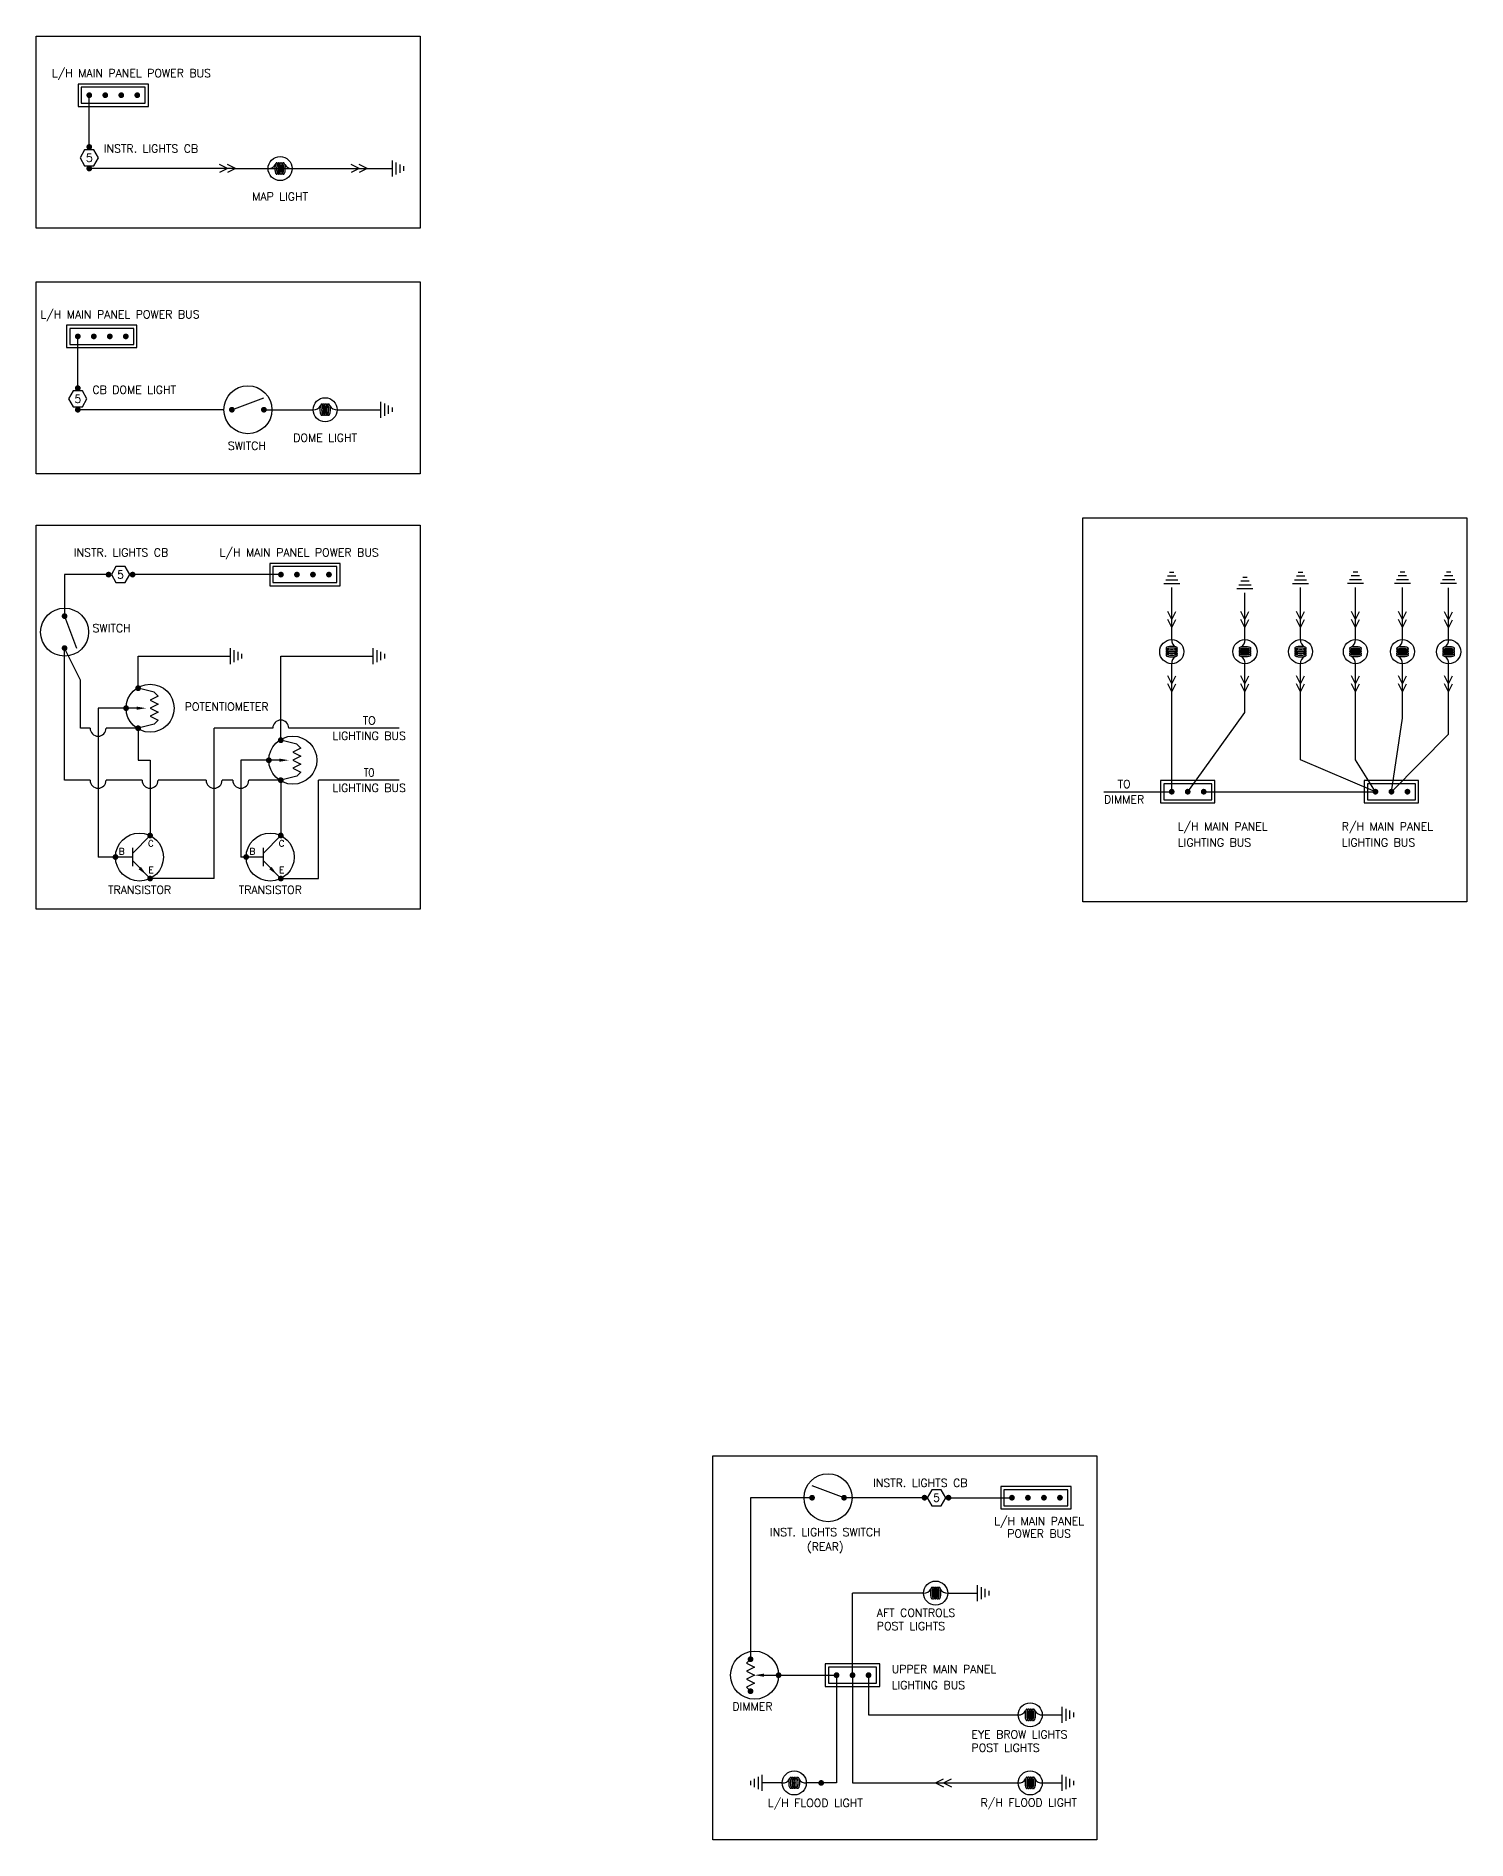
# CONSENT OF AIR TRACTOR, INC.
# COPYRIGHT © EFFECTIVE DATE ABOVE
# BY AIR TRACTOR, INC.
# Model space of a CAD drawing. Extents: x 0 to 68.8, y 0 to 33.1.
# Drawn here: x 46.41 to 68.77, y 4.95 to 33.13 of the extents above; entities that cross this region are included whole.
import ezdxf
from ezdxf.enums import TextEntityAlignment as Align

# ---------------------------------------------------------------- set-up
doc = ezdxf.new("R2010")
doc.units = 0
doc.header["$LTSCALE"] = 0.3
doc.header["$MEASUREMENT"] = 0
for name, color, linetype in [('1', 1, 'CONTINUOUS'), ('N', 2, 'CONTINUOUS'), ('NOTES', 2, 'CONTINUOUS'), ('W', 11, 'CONTINUOUS')]:
    doc.layers.add(name, color=color, linetype=linetype)
doc.styles.add('100', font='ROMANS', dxfattribs={"height": 0.1})
doc.styles.add('130', font='ROMANS', dxfattribs={"height": 0.125})

# ---------------------------------------------------------------- blocks, each defined once
blk = doc.blocks.new('GR')
at = {"layer": '1'}
for p, q in [((-0.125, 0), (0.125, 0)), ((-0.095, 0.06), (0.095, 0.06)), ((-0.065, 0.12), (0.065, 0.12)), ((-0.035, 0.18), (0.035, 0.18))]:
    blk.add_line(p, q, dxfattribs=at)
blk = doc.blocks.new('WL')
at = {"layer": '1'}
for p, q in [((0, 0), (-0.0625, -0.125)), ((0, 0), (0.0625, -0.125)), ((0, -0.125), (-0.0625, -0.25)), ((0, -0.125), (0.0625, -0.25))]:
    blk.add_line(p, q, dxfattribs=at)

msp = doc.modelspace()

# ---------------------------------------------------------------- linework, layer by layer
at = {"layer": '1'}
for p, q in [((49.471, 27.29), (49.971, 27.478)), ((46.857, 24.067), (47.044, 23.567)), ((59.035, 10.299), (58.535, 10.486)), ((57.787, 7.527), (58.012, 7.527))]:
    msp.add_line(p, q, dxfattribs=at)
at = {"layer": '1', "color": 6}
for p, q in [((48.256, 22.879), (48.006, 22.942)), ((47.981, 22.629), (47.818, 22.629)), ((48.256, 22.379), (48.006, 22.317)), ((50.485, 22.067), (50.235, 22.129)), ((50.21, 21.817), (50.048, 21.817)), ((50.485, 21.567), (50.235, 21.504)), ((47.922, 20.365), (48.193, 20.64)), ((49.964, 20.365), (50.235, 20.64)), ((47.922, 20.304), (47.652, 20.304)), ((47.922, 20.163), (47.922, 20.446)), ((49.964, 20.304), (49.694, 20.304)), ((49.964, 20.163), (49.964, 20.446)), ((47.922, 20.243), (48.193, 19.968)), ((49.964, 20.243), (50.235, 19.968))]:
    msp.add_line(p, q, dxfattribs=at)
at = {"layer": '1'}
for points in [[(47.068, 32.377), (47.068, 32.027), (48.168, 32.027), (48.168, 32.377)], [(47.17, 31.351), (47.098, 31.226), (47.17, 31.101), (47.315, 31.101), (47.387, 31.226), (47.315, 31.351)], [(46.888, 28.61), (46.888, 28.26), (47.988, 28.26), (47.988, 28.61)], [(46.991, 27.584), (46.919, 27.459), (46.991, 27.334), (47.135, 27.334), (47.207, 27.459), (47.135, 27.584)], [(47.66, 24.84), (47.588, 24.715), (47.66, 24.59), (47.804, 24.59), (47.876, 24.715), (47.804, 24.84)], [(50.062, 24.89), (50.062, 24.54), (51.162, 24.54), (51.162, 24.89)], [(63.98, 21.5), (63.98, 21.15), (64.83, 21.15), (64.83, 21.5)], [(67.162, 21.5), (67.162, 21.15), (68.012, 21.15), (68.012, 21.5)], [(60.408, 10.424), (60.335, 10.299), (60.408, 10.174), (60.552, 10.174), (60.624, 10.299), (60.552, 10.424)], [(61.484, 10.474), (61.484, 10.124), (62.584, 10.124), (62.584, 10.474)], [(58.742, 7.702), (58.742, 7.352), (59.592, 7.352), (59.592, 7.702)]]:
    msp.add_lwpolyline(points, close=True, dxfattribs=at)
for points in [[(47.118, 32.327), (47.118, 32.077), (48.118, 32.077), (48.118, 32.327), (47.118, 32.327)], [(46.938, 28.56), (46.938, 28.31), (47.938, 28.31), (47.938, 28.56), (46.938, 28.56)], [(50.112, 24.84), (50.112, 24.59), (51.112, 24.59), (51.112, 24.84), (50.112, 24.84)], [(64.03, 21.45), (64.03, 21.2), (64.78, 21.2), (64.78, 21.45), (64.03, 21.45)], [(67.212, 21.45), (67.212, 21.2), (67.962, 21.2), (67.962, 21.45), (67.212, 21.45)], [(61.534, 10.424), (61.534, 10.174), (62.534, 10.174), (62.534, 10.424), (61.534, 10.424)], [(57.574, 7.777), (57.512, 7.714), (57.637, 7.652), (57.512, 7.589), (57.637, 7.527), (57.512, 7.464), (57.637, 7.402), (57.512, 7.339), (57.574, 7.277)], [(58.792, 7.652), (58.792, 7.402), (59.542, 7.402), (59.542, 7.652), (58.792, 7.652)]]:
    msp.add_lwpolyline(points, dxfattribs=at)
at = {"layer": '1', "const_width": 0.045}
for points in [[(47.22, 32.202, 1), (47.265, 32.202, 1)], [(47.47, 32.202, 1), (47.515, 32.202, 1)], [(47.72, 32.202, 1), (47.765, 32.202, 1)], [(47.97, 32.202, 1), (48.015, 32.202, 1)], [(47.22, 31.394, -1), (47.265, 31.394, -1)], [(47.22, 31.057, 1), (47.265, 31.057, 1)], [(47.041, 28.435, 1), (47.086, 28.435, 1)], [(47.291, 28.435, 1), (47.336, 28.435, 1)], [(47.541, 28.435, 1), (47.586, 28.435, 1)], [(47.791, 28.435, 1), (47.836, 28.435, 1)], [(47.041, 27.627, -1), (47.086, 27.627, -1)], [(47.041, 27.29, 1), (47.086, 27.29, 1)], [(49.471, 27.268, 1), (49.471, 27.313, 1)], [(49.971, 27.268, 1), (49.971, 27.313, 1)], [(47.567, 24.715, -1), (47.522, 24.715, -1)], [(47.897, 24.715, 1), (47.942, 24.715, 1)], [(50.215, 24.715, 1), (50.26, 24.715, 1)], [(50.465, 24.715, 1), (50.51, 24.715, 1)], [(50.715, 24.715, 1), (50.76, 24.715, 1)], [(50.965, 24.715, 1), (51.01, 24.715, 1)], [(46.834, 24.067, 1), (46.879, 24.067, 1)], [(46.834, 23.567, 1), (46.879, 23.567, 1)], [(48.006, 22.919, 1), (48.006, 22.964, 1)], [(47.818, 22.607, 1), (47.818, 22.652, 1)], [(48.006, 22.294, 1), (48.006, 22.339, 1)], [(50.235, 22.107, 1), (50.235, 22.152, 1)], [(50.048, 21.794, 1), (50.048, 21.839, 1)], [(50.235, 21.482, 1), (50.235, 21.527, 1)], [(64.132, 21.325, 1), (64.177, 21.325, 1)], [(64.382, 21.325, 1), (64.427, 21.325, 1)], [(64.632, 21.325, 1), (64.677, 21.325, 1)], [(67.315, 21.325, 1), (67.36, 21.325, 1)], [(67.565, 21.325, 1), (67.61, 21.325, 1)], [(67.815, 21.325, 1), (67.86, 21.325, 1)], [(48.193, 20.618, 1), (48.193, 20.663, 1)], [(50.235, 20.618, 1), (50.235, 20.663, 1)], [(47.652, 20.282, 1), (47.652, 20.327, 1)], [(49.694, 20.282, 1), (49.694, 20.327, 1)], [(48.193, 19.946, 1), (48.193, 19.991, 1)], [(50.235, 19.946, 1), (50.235, 19.991, 1)], [(58.535, 10.276, -1), (58.535, 10.321, -1)], [(59.035, 10.276, -1), (59.035, 10.321, -1)], [(60.315, 10.299, -1), (60.27, 10.299, -1)], [(60.645, 10.299, 1), (60.69, 10.299, 1)], [(61.636, 10.299, 1), (61.681, 10.299, 1)], [(61.886, 10.299, 1), (61.931, 10.299, 1)], [(62.136, 10.299, 1), (62.181, 10.299, 1)], [(62.386, 10.299, 1), (62.431, 10.299, 1)], [(57.574, 7.754, -1), (57.574, 7.799, -1)], [(58.012, 7.504, -1), (58.012, 7.549, -1)], [(58.895, 7.527, 1), (58.94, 7.527, 1)], [(59.145, 7.527, 1), (59.19, 7.527, 1)], [(59.395, 7.527, 1), (59.44, 7.527, 1)], [(57.574, 7.254, -1), (57.574, 7.299, -1)], [(58.678, 5.822, -1), (58.678, 5.867, -1)]]:
    msp.add_lwpolyline(points, format="xyb", close=True, dxfattribs=at)
at = {"layer": '1', "color": 4}
for points in [[(50.17, 30.969, 0.236857), (50.178, 30.973, 0.085474), (50.189, 30.995, 0.043091), (50.195, 31.021, 0.031808), (50.197, 31.057, 0.031808), (50.195, 31.094, 0.043091), (50.189, 31.12, 0.085474), (50.178, 31.142, 0.236857), (50.17, 31.146, 0.236857), (50.161, 31.142, 0.085474), (50.15, 31.12, 0.043091), (50.145, 31.094, 0.031808), (50.142, 31.057, 0.031808), (50.145, 31.021, 0.043091), (50.15, 30.995, 0.085474), (50.161, 30.973, 0.236857)], [(50.197, 30.969, 0.236857), (50.205, 30.973, 0.085474), (50.216, 30.995, 0.043091), (50.222, 31.021, 0.031808), (50.224, 31.057, 0.031808), (50.222, 31.094, 0.043091), (50.216, 31.12, 0.085474), (50.205, 31.142, 0.236857), (50.197, 31.146, 0.236857), (50.188, 31.142, 0.085474), (50.177, 31.12, 0.043091), (50.172, 31.094, 0.031808), (50.169, 31.057, 0.031808), (50.172, 31.021, 0.043091), (50.177, 30.995, 0.085474), (50.188, 30.973, 0.236857)], [(50.224, 30.969, 0.236857), (50.232, 30.973, 0.085474), (50.243, 30.995, 0.043091), (50.249, 31.021, 0.031808), (50.251, 31.057, 0.031808), (50.249, 31.094, 0.043091), (50.243, 31.12, 0.085474), (50.232, 31.142, 0.236857), (50.224, 31.146, 0.236857), (50.216, 31.142, 0.085474), (50.205, 31.12, 0.043091), (50.199, 31.094, 0.031808), (50.197, 31.057, 0.031808), (50.199, 31.021, 0.043091), (50.205, 30.995, 0.085474), (50.216, 30.973, 0.236857)], [(50.253, 30.969, 0.236857), (50.261, 30.973, 0.085474), (50.272, 30.995, 0.043091), (50.278, 31.021, 0.031808), (50.28, 31.057, 0.031808), (50.278, 31.094, 0.043091), (50.272, 31.12, 0.085474), (50.261, 31.142, 0.236857), (50.253, 31.146, 0.236857), (50.244, 31.142, 0.085474), (50.233, 31.12, 0.043091), (50.228, 31.094, 0.031808), (50.225, 31.057, 0.031808), (50.228, 31.021, 0.043091), (50.233, 30.995, 0.085474), (50.244, 30.973, 0.236857)], [(50.279, 30.969, 0.236857), (50.287, 30.973, 0.085474), (50.298, 30.995, 0.043091), (50.304, 31.021, 0.031808), (50.306, 31.057, 0.031808), (50.304, 31.094, 0.043091), (50.298, 31.12, 0.085474), (50.287, 31.142, 0.236857), (50.279, 31.146, 0.236857), (50.27, 31.142, 0.085474), (50.259, 31.12, 0.043091), (50.254, 31.094, 0.031808), (50.251, 31.057, 0.031808), (50.254, 31.021, 0.043091), (50.259, 30.995, 0.085474), (50.27, 30.973, 0.236857)], [(50.874, 27.202, 0.236857), (50.882, 27.206, 0.085474), (50.893, 27.228, 0.043091), (50.899, 27.254, 0.031808), (50.901, 27.29, 0.031808), (50.899, 27.327, 0.043091), (50.893, 27.353, 0.085474), (50.882, 27.375, 0.236857), (50.874, 27.379, 0.236857), (50.865, 27.375, 0.085474), (50.854, 27.353, 0.043091), (50.849, 27.327, 0.031808), (50.846, 27.29, 0.031808), (50.849, 27.254, 0.043091), (50.854, 27.228, 0.085474), (50.865, 27.206, 0.236857)], [(50.901, 27.202, 0.236857), (50.909, 27.206, 0.085474), (50.92, 27.228, 0.043091), (50.926, 27.254, 0.031808), (50.928, 27.29, 0.031808), (50.926, 27.327, 0.043091), (50.92, 27.353, 0.085474), (50.909, 27.375, 0.236857), (50.901, 27.379, 0.236857), (50.892, 27.375, 0.085474), (50.881, 27.353, 0.043091), (50.876, 27.327, 0.031808), (50.873, 27.29, 0.031808), (50.876, 27.254, 0.043091), (50.881, 27.228, 0.085474), (50.892, 27.206, 0.236857)], [(50.928, 27.202, 0.236857), (50.936, 27.206, 0.085474), (50.948, 27.228, 0.043091), (50.953, 27.254, 0.031808), (50.955, 27.29, 0.031808), (50.953, 27.327, 0.043091), (50.948, 27.353, 0.085474), (50.936, 27.375, 0.236857), (50.928, 27.379, 0.236857), (50.92, 27.375, 0.085474), (50.909, 27.353, 0.043091), (50.903, 27.327, 0.031808), (50.901, 27.29, 0.031808), (50.903, 27.254, 0.043091), (50.909, 27.228, 0.085474), (50.92, 27.206, 0.236857)], [(50.957, 27.202, 0.236857), (50.965, 27.206, 0.085474), (50.976, 27.228, 0.043091), (50.982, 27.254, 0.031808), (50.984, 27.29, 0.031808), (50.982, 27.327, 0.043091), (50.976, 27.353, 0.085474), (50.965, 27.375, 0.236857), (50.957, 27.379, 0.236857), (50.948, 27.375, 0.085474), (50.937, 27.353, 0.043091), (50.932, 27.327, 0.031808), (50.929, 27.29, 0.031808), (50.932, 27.254, 0.043091), (50.937, 27.228, 0.085474), (50.948, 27.206, 0.236857)], [(50.983, 27.202, 0.236857), (50.991, 27.206, 0.085474), (51.002, 27.228, 0.043091), (51.008, 27.254, 0.031808), (51.01, 27.29, 0.031808), (51.008, 27.327, 0.043091), (51.002, 27.353, 0.085474), (50.991, 27.375, 0.236857), (50.983, 27.379, 0.236857), (50.975, 27.375, 0.085474), (50.963, 27.353, 0.043091), (50.958, 27.327, 0.031808), (50.955, 27.29, 0.031808), (50.958, 27.254, 0.043091), (50.963, 27.228, 0.085474), (50.975, 27.206, 0.236857)], [(64.066, 23.567, 0.236857), (64.07, 23.558, 0.085474), (64.092, 23.547, 0.043091), (64.118, 23.542, 0.031808), (64.155, 23.539, 0.031808), (64.191, 23.542, 0.043091), (64.217, 23.547, 0.085474), (64.239, 23.558, 0.236857), (64.243, 23.567, 0.236857), (64.239, 23.575, 0.085474), (64.217, 23.586, 0.043091), (64.191, 23.592, 0.031808), (64.155, 23.594, 0.031808), (64.118, 23.592, 0.043091), (64.092, 23.586, 0.085474), (64.07, 23.575, 0.236857)], [(64.066, 23.54, 0.236857), (64.07, 23.532, 0.085474), (64.092, 23.52, 0.043091), (64.118, 23.515, 0.031808), (64.155, 23.512, 0.031808), (64.191, 23.515, 0.043091), (64.217, 23.52, 0.085474), (64.239, 23.532, 0.236857), (64.243, 23.54, 0.236857), (64.239, 23.548, 0.085474), (64.217, 23.559, 0.043091), (64.191, 23.565, 0.031808), (64.155, 23.567, 0.031808), (64.118, 23.565, 0.043091), (64.092, 23.559, 0.085474), (64.07, 23.548, 0.236857)], [(64.066, 23.512, 0.236857), (64.07, 23.504, 0.085474), (64.092, 23.493, 0.043091), (64.118, 23.487, 0.031808), (64.155, 23.485, 0.031808), (64.191, 23.487, 0.043091), (64.217, 23.493, 0.085474), (64.239, 23.504, 0.236857), (64.243, 23.512, 0.236857), (64.239, 23.52, 0.085474), (64.217, 23.531, 0.043091), (64.191, 23.537, 0.031808), (64.155, 23.539, 0.031808), (64.118, 23.537, 0.043091), (64.092, 23.531, 0.085474), (64.07, 23.52, 0.236857)], [(64.066, 23.484, 0.236857), (64.07, 23.476, 0.085474), (64.092, 23.464, 0.043091), (64.118, 23.459, 0.031808), (64.155, 23.456, 0.031808), (64.191, 23.459, 0.043091), (64.217, 23.464, 0.085474), (64.239, 23.476, 0.236857), (64.243, 23.484, 0.236857), (64.239, 23.492, 0.085474), (64.217, 23.503, 0.043091), (64.191, 23.509, 0.031808), (64.155, 23.511, 0.031808), (64.118, 23.509, 0.043091), (64.092, 23.503, 0.085474), (64.07, 23.492, 0.236857)], [(64.066, 23.458, 0.236857), (64.07, 23.449, 0.085474), (64.092, 23.438, 0.043091), (64.118, 23.433, 0.031808), (64.155, 23.43, 0.031808), (64.191, 23.433, 0.043091), (64.217, 23.438, 0.085474), (64.239, 23.449, 0.236857), (64.243, 23.458, 0.236857), (64.239, 23.466, 0.085474), (64.217, 23.477, 0.043091), (64.191, 23.483, 0.031808), (64.155, 23.485, 0.031808), (64.118, 23.483, 0.043091), (64.092, 23.477, 0.085474), (64.07, 23.466, 0.236857)], [(65.387, 23.567, -0.236857), (65.383, 23.558, -0.085474), (65.361, 23.547, -0.043091), (65.335, 23.542, -0.031808), (65.299, 23.539, -0.031808), (65.263, 23.542, -0.043091), (65.236, 23.547, -0.085474), (65.215, 23.558, -0.236857), (65.21, 23.567, -0.236857), (65.215, 23.575, -0.085474), (65.236, 23.586, -0.043091), (65.263, 23.592, -0.031808), (65.299, 23.594, -0.031808), (65.335, 23.592, -0.043091), (65.361, 23.586, -0.085474), (65.383, 23.575, -0.236857)], [(65.387, 23.54, -0.236857), (65.383, 23.532, -0.085474), (65.361, 23.52, -0.043091), (65.335, 23.515, -0.031808), (65.299, 23.512, -0.031808), (65.263, 23.515, -0.043091), (65.236, 23.52, -0.085474), (65.215, 23.532, -0.236857), (65.21, 23.54, -0.236857), (65.215, 23.548, -0.085474), (65.236, 23.559, -0.043091), (65.263, 23.565, -0.031808), (65.299, 23.567, -0.031808), (65.335, 23.565, -0.043091), (65.361, 23.559, -0.085474), (65.383, 23.548, -0.236857)], [(65.387, 23.512, -0.236857), (65.383, 23.504, -0.085474), (65.361, 23.493, -0.043091), (65.335, 23.487, -0.031808), (65.299, 23.485, -0.031808), (65.263, 23.487, -0.043091), (65.236, 23.493, -0.085474), (65.215, 23.504, -0.236857), (65.21, 23.512, -0.236857), (65.215, 23.52, -0.085474), (65.236, 23.531, -0.043091), (65.263, 23.537, -0.031808), (65.299, 23.539, -0.031808), (65.335, 23.537, -0.043091), (65.361, 23.531, -0.085474), (65.383, 23.52, -0.236857)], [(65.387, 23.484, -0.236857), (65.383, 23.476, -0.085474), (65.361, 23.464, -0.043091), (65.335, 23.459, -0.031808), (65.299, 23.456, -0.031808), (65.263, 23.459, -0.043091), (65.236, 23.464, -0.085474), (65.215, 23.476, -0.236857), (65.21, 23.484, -0.236857), (65.215, 23.492, -0.085474), (65.236, 23.503, -0.043091), (65.263, 23.509, -0.031808), (65.299, 23.511, -0.031808), (65.335, 23.509, -0.043091), (65.361, 23.503, -0.085474), (65.383, 23.492, -0.236857)], [(65.387, 23.458, -0.236857), (65.383, 23.449, -0.085474), (65.361, 23.438, -0.043091), (65.335, 23.433, -0.031808), (65.299, 23.43, -0.031808), (65.263, 23.433, -0.043091), (65.236, 23.438, -0.085474), (65.215, 23.449, -0.236857), (65.21, 23.458, -0.236857), (65.215, 23.466, -0.085474), (65.236, 23.477, -0.043091), (65.263, 23.483, -0.031808), (65.299, 23.485, -0.031808), (65.335, 23.483, -0.043091), (65.361, 23.477, -0.085474), (65.383, 23.466, -0.236857)], [(66.079, 23.567, 0.236857), (66.083, 23.558, 0.085474), (66.105, 23.547, 0.043091), (66.131, 23.542, 0.031808), (66.167, 23.539, 0.031808), (66.203, 23.542, 0.043091), (66.229, 23.547, 0.085474), (66.251, 23.558, 0.236857), (66.255, 23.567, 0.236857), (66.251, 23.575, 0.085474), (66.229, 23.586, 0.043091), (66.203, 23.592, 0.031808), (66.167, 23.594, 0.031808), (66.131, 23.592, 0.043091), (66.105, 23.586, 0.085474), (66.083, 23.575, 0.236857)], [(66.079, 23.54, 0.236857), (66.083, 23.532, 0.085474), (66.105, 23.52, 0.043091), (66.131, 23.515, 0.031808), (66.167, 23.512, 0.031808), (66.203, 23.515, 0.043091), (66.229, 23.52, 0.085474), (66.251, 23.532, 0.236857), (66.255, 23.54, 0.236857), (66.251, 23.548, 0.085474), (66.229, 23.559, 0.043091), (66.203, 23.565, 0.031808), (66.167, 23.567, 0.031808), (66.131, 23.565, 0.043091), (66.105, 23.559, 0.085474), (66.083, 23.548, 0.236857)], [(66.079, 23.512, 0.236857), (66.083, 23.504, 0.085474), (66.105, 23.493, 0.043091), (66.131, 23.487, 0.031808), (66.167, 23.485, 0.031808), (66.203, 23.487, 0.043091), (66.229, 23.493, 0.085474), (66.251, 23.504, 0.236857), (66.255, 23.512, 0.236857), (66.251, 23.52, 0.085474), (66.229, 23.531, 0.043091), (66.203, 23.537, 0.031808), (66.167, 23.539, 0.031808), (66.131, 23.537, 0.043091), (66.105, 23.531, 0.085474), (66.083, 23.52, 0.236857)], [(66.079, 23.484, 0.236857), (66.083, 23.476, 0.085474), (66.105, 23.464, 0.043091), (66.131, 23.459, 0.031808), (66.167, 23.456, 0.031808), (66.203, 23.459, 0.043091), (66.229, 23.464, 0.085474), (66.251, 23.476, 0.236857), (66.255, 23.484, 0.236857), (66.251, 23.492, 0.085474), (66.229, 23.503, 0.043091), (66.203, 23.509, 0.031808), (66.167, 23.511, 0.031808), (66.131, 23.509, 0.043091), (66.105, 23.503, 0.085474), (66.083, 23.492, 0.236857)], [(66.079, 23.458, 0.236857), (66.083, 23.449, 0.085474), (66.105, 23.438, 0.043091), (66.131, 23.433, 0.031808), (66.167, 23.43, 0.031808), (66.203, 23.433, 0.043091), (66.229, 23.438, 0.085474), (66.251, 23.449, 0.236857), (66.255, 23.458, 0.236857), (66.251, 23.466, 0.085474), (66.229, 23.477, 0.043091), (66.203, 23.483, 0.031808), (66.167, 23.485, 0.031808), (66.131, 23.483, 0.043091), (66.105, 23.477, 0.085474), (66.083, 23.466, 0.236857)], [(67.113, 23.566, -0.236857), (67.109, 23.558, -0.085474), (67.087, 23.547, -0.043091), (67.061, 23.541, -0.031808), (67.025, 23.539, -0.031808), (66.989, 23.541, -0.043091), (66.962, 23.547, -0.085474), (66.941, 23.558, -0.236857), (66.937, 23.566, -0.236857), (66.941, 23.575, -0.085474), (66.962, 23.586, -0.043091), (66.989, 23.591, -0.031808), (67.025, 23.594, -0.031808), (67.061, 23.591, -0.043091), (67.087, 23.586, -0.085474), (67.109, 23.575, -0.236857)], [(67.113, 23.539, -0.236857), (67.109, 23.531, -0.085474), (67.087, 23.52, -0.043091), (67.061, 23.514, -0.031808), (67.025, 23.512, -0.031808), (66.989, 23.514, -0.043091), (66.962, 23.52, -0.085474), (66.941, 23.531, -0.236857), (66.937, 23.539, -0.236857), (66.941, 23.548, -0.085474), (66.962, 23.559, -0.043091), (66.989, 23.564, -0.031808), (67.025, 23.567, -0.031808), (67.061, 23.564, -0.043091), (67.087, 23.559, -0.085474), (67.109, 23.548, -0.236857)], [(67.113, 23.512, -0.236857), (67.109, 23.504, -0.085474), (67.087, 23.493, -0.043091), (67.061, 23.487, -0.031808), (67.025, 23.485, -0.031808), (66.989, 23.487, -0.043091), (66.962, 23.493, -0.085474), (66.941, 23.504, -0.236857), (66.937, 23.512, -0.236857), (66.941, 23.52, -0.085474), (66.962, 23.531, -0.043091), (66.989, 23.537, -0.031808), (67.025, 23.539, -0.031808), (67.061, 23.537, -0.043091), (67.087, 23.531, -0.085474), (67.109, 23.52, -0.236857)], [(67.113, 23.483, -0.236857), (67.109, 23.475, -0.085474), (67.087, 23.464, -0.043091), (67.061, 23.458, -0.031808), (67.025, 23.456, -0.031808), (66.989, 23.458, -0.043091), (66.962, 23.464, -0.085474), (66.941, 23.475, -0.236857), (66.937, 23.483, -0.236857), (66.941, 23.492, -0.085474), (66.962, 23.503, -0.043091), (66.989, 23.508, -0.031808), (67.025, 23.511, -0.031808), (67.061, 23.508, -0.043091), (67.087, 23.503, -0.085474), (67.109, 23.492, -0.236857)], [(67.113, 23.457, -0.236857), (67.109, 23.449, -0.085474), (67.087, 23.438, -0.043091), (67.061, 23.432, -0.031808), (67.025, 23.43, -0.031808), (66.989, 23.432, -0.043091), (66.962, 23.438, -0.085474), (66.941, 23.449, -0.236857), (66.937, 23.457, -0.236857), (66.941, 23.466, -0.085474), (66.962, 23.477, -0.043091), (66.989, 23.482, -0.031808), (67.025, 23.485, -0.031808), (67.061, 23.482, -0.043091), (67.087, 23.477, -0.085474), (67.109, 23.466, -0.236857)], [(67.848, 23.566, -0.236857), (67.844, 23.558, -0.085474), (67.822, 23.547, -0.043091), (67.796, 23.541, -0.031808), (67.76, 23.539, -0.031808), (67.723, 23.541, -0.043091), (67.697, 23.547, -0.085474), (67.675, 23.558, -0.236857), (67.671, 23.566, -0.236857), (67.675, 23.574, -0.085474), (67.697, 23.585, -0.043091), (67.723, 23.591, -0.031808), (67.76, 23.593, -0.031808), (67.796, 23.591, -0.043091), (67.822, 23.585, -0.085474), (67.844, 23.574, -0.236857)], [(67.848, 23.539, -0.236857), (67.844, 23.531, -0.085474), (67.822, 23.52, -0.043091), (67.796, 23.514, -0.031808), (67.76, 23.512, -0.031808), (67.723, 23.514, -0.043091), (67.697, 23.52, -0.085474), (67.675, 23.531, -0.236857), (67.671, 23.539, -0.236857), (67.675, 23.547, -0.085474), (67.697, 23.558, -0.043091), (67.723, 23.564, -0.031808), (67.76, 23.566, -0.031808), (67.796, 23.564, -0.043091), (67.822, 23.558, -0.085474), (67.844, 23.547, -0.236857)], [(67.848, 23.512, -0.236857), (67.844, 23.503, -0.085474), (67.822, 23.492, -0.043091), (67.796, 23.487, -0.031808), (67.76, 23.484, -0.031808), (67.723, 23.487, -0.043091), (67.697, 23.492, -0.085474), (67.675, 23.503, -0.236857), (67.671, 23.512, -0.236857), (67.675, 23.52, -0.085474), (67.697, 23.531, -0.043091), (67.723, 23.537, -0.031808), (67.76, 23.539, -0.031808), (67.796, 23.537, -0.043091), (67.822, 23.531, -0.085474), (67.844, 23.52, -0.236857)], [(67.848, 23.483, -0.236857), (67.844, 23.475, -0.085474), (67.822, 23.464, -0.043091), (67.796, 23.458, -0.031808), (67.76, 23.456, -0.031808), (67.723, 23.458, -0.043091), (67.697, 23.464, -0.085474), (67.675, 23.475, -0.236857), (67.671, 23.483, -0.236857), (67.675, 23.491, -0.085474), (67.697, 23.502, -0.043091), (67.723, 23.508, -0.031808), (67.76, 23.51, -0.031808), (67.796, 23.508, -0.043091), (67.822, 23.502, -0.085474), (67.844, 23.491, -0.236857)], [(67.848, 23.457, -0.236857), (67.844, 23.449, -0.085474), (67.822, 23.438, -0.043091), (67.796, 23.432, -0.031808), (67.76, 23.43, -0.031808), (67.723, 23.432, -0.043091), (67.697, 23.438, -0.085474), (67.675, 23.449, -0.236857), (67.671, 23.457, -0.236857), (67.675, 23.465, -0.085474), (67.697, 23.476, -0.043091), (67.723, 23.482, -0.031808), (67.76, 23.484, -0.031808), (67.796, 23.482, -0.043091), (67.822, 23.476, -0.085474), (67.844, 23.465, -0.236857)], [(68.57, 23.566, -0.236857), (68.566, 23.558, -0.085474), (68.544, 23.547, -0.043091), (68.518, 23.541, -0.031808), (68.481, 23.539, -0.031808), (68.445, 23.541, -0.043091), (68.419, 23.547, -0.085474), (68.397, 23.558, -0.236857), (68.393, 23.566, -0.236857), (68.397, 23.574, -0.085474), (68.419, 23.585, -0.043091), (68.445, 23.591, -0.031808), (68.481, 23.593, -0.031808), (68.518, 23.591, -0.043091), (68.544, 23.585, -0.085474), (68.566, 23.574, -0.236857)], [(68.57, 23.539, -0.236857), (68.566, 23.531, -0.085474), (68.544, 23.52, -0.043091), (68.518, 23.514, -0.031808), (68.481, 23.512, -0.031808), (68.445, 23.514, -0.043091), (68.419, 23.52, -0.085474), (68.397, 23.531, -0.236857), (68.393, 23.539, -0.236857), (68.397, 23.547, -0.085474), (68.419, 23.558, -0.043091), (68.445, 23.564, -0.031808), (68.481, 23.566, -0.031808), (68.518, 23.564, -0.043091), (68.544, 23.558, -0.085474), (68.566, 23.547, -0.236857)], [(68.57, 23.511, -0.236857), (68.566, 23.503, -0.085474), (68.544, 23.492, -0.043091), (68.518, 23.486, -0.031808), (68.481, 23.484, -0.031808), (68.445, 23.486, -0.043091), (68.419, 23.492, -0.085474), (68.397, 23.503, -0.236857), (68.393, 23.511, -0.236857), (68.397, 23.52, -0.085474), (68.419, 23.531, -0.043091), (68.445, 23.536, -0.031808), (68.481, 23.539, -0.031808), (68.518, 23.536, -0.043091), (68.544, 23.531, -0.085474), (68.566, 23.52, -0.236857)], [(68.57, 23.483, -0.236857), (68.566, 23.475, -0.085474), (68.544, 23.464, -0.043091), (68.518, 23.458, -0.031808), (68.481, 23.456, -0.031808), (68.445, 23.458, -0.043091), (68.419, 23.464, -0.085474), (68.397, 23.475, -0.236857), (68.393, 23.483, -0.236857), (68.397, 23.491, -0.085474), (68.419, 23.502, -0.043091), (68.445, 23.508, -0.031808), (68.481, 23.51, -0.031808), (68.518, 23.508, -0.043091), (68.544, 23.502, -0.085474), (68.566, 23.491, -0.236857)], [(68.57, 23.457, -0.236857), (68.566, 23.449, -0.085474), (68.544, 23.437, -0.043091), (68.518, 23.432, -0.031808), (68.481, 23.429, -0.031808), (68.445, 23.432, -0.043091), (68.419, 23.437, -0.085474), (68.397, 23.449, -0.236857), (68.393, 23.457, -0.236857), (68.397, 23.465, -0.085474), (68.419, 23.476, -0.043091), (68.445, 23.482, -0.031808), (68.481, 23.484, -0.031808), (68.518, 23.482, -0.043091), (68.544, 23.476, -0.085474), (68.566, 23.465, -0.236857)], [(60.411, 8.721, 0.236857), (60.42, 8.725, 0.085474), (60.431, 8.747, 0.043091), (60.436, 8.773, 0.031808), (60.439, 8.809, 0.031808), (60.436, 8.846, 0.043091), (60.431, 8.872, 0.085474), (60.42, 8.894, 0.236857), (60.411, 8.898, 0.236857), (60.403, 8.894, 0.085474), (60.392, 8.872, 0.043091), (60.386, 8.846, 0.031808), (60.384, 8.809, 0.031808), (60.386, 8.773, 0.043091), (60.392, 8.747, 0.085474), (60.403, 8.725, 0.236857)], [(60.438, 8.721, 0.236857), (60.447, 8.725, 0.085474), (60.458, 8.747, 0.043091), (60.463, 8.773, 0.031808), (60.466, 8.809, 0.031808), (60.463, 8.846, 0.043091), (60.458, 8.872, 0.085474), (60.447, 8.894, 0.236857), (60.438, 8.898, 0.236857), (60.43, 8.894, 0.085474), (60.419, 8.872, 0.043091), (60.413, 8.846, 0.031808), (60.411, 8.809, 0.031808), (60.413, 8.773, 0.043091), (60.419, 8.747, 0.085474), (60.43, 8.725, 0.236857)], [(60.466, 8.721, 0.236857), (60.474, 8.725, 0.085474), (60.485, 8.747, 0.043091), (60.491, 8.773, 0.031808), (60.493, 8.809, 0.031808), (60.491, 8.846, 0.043091), (60.485, 8.872, 0.085474), (60.474, 8.894, 0.236857), (60.466, 8.898, 0.236857), (60.458, 8.894, 0.085474), (60.447, 8.872, 0.043091), (60.441, 8.846, 0.031808), (60.439, 8.809, 0.031808), (60.441, 8.773, 0.043091), (60.447, 8.747, 0.085474), (60.458, 8.725, 0.236857)], [(60.494, 8.721, 0.236857), (60.503, 8.725, 0.085474), (60.514, 8.747, 0.043091), (60.519, 8.773, 0.031808), (60.522, 8.809, 0.031808), (60.519, 8.846, 0.043091), (60.514, 8.872, 0.085474), (60.503, 8.894, 0.236857), (60.494, 8.898, 0.236857), (60.486, 8.894, 0.085474), (60.475, 8.872, 0.043091), (60.469, 8.846, 0.031808), (60.467, 8.809, 0.031808), (60.469, 8.773, 0.043091), (60.475, 8.747, 0.085474), (60.486, 8.725, 0.236857)], [(60.52, 8.721, 0.236857), (60.529, 8.725, 0.085474), (60.54, 8.747, 0.043091), (60.545, 8.773, 0.031808), (60.548, 8.809, 0.031808), (60.545, 8.846, 0.043091), (60.54, 8.872, 0.085474), (60.529, 8.894, 0.236857), (60.52, 8.898, 0.236857), (60.512, 8.894, 0.085474), (60.501, 8.872, 0.043091), (60.495, 8.846, 0.031808), (60.493, 8.809, 0.031808), (60.495, 8.773, 0.043091), (60.501, 8.747, 0.085474), (60.512, 8.725, 0.236857)], [(61.89, 6.82, 0.236857), (61.898, 6.824, 0.085474), (61.909, 6.845, 0.043091), (61.915, 6.872, 0.031808), (61.917, 6.908, 0.031808), (61.915, 6.944, 0.043091), (61.909, 6.97, 0.085474), (61.898, 6.992, 0.236857), (61.89, 6.996, 0.236857), (61.882, 6.992, 0.085474), (61.871, 6.97, 0.043091), (61.865, 6.944, 0.031808), (61.863, 6.908, 0.031808), (61.865, 6.872, 0.043091), (61.871, 6.845, 0.085474), (61.882, 6.824, 0.236857)], [(61.917, 6.82, 0.236857), (61.925, 6.824, 0.085474), (61.936, 6.845, 0.043091), (61.942, 6.872, 0.031808), (61.944, 6.908, 0.031808), (61.942, 6.944, 0.043091), (61.936, 6.97, 0.085474), (61.925, 6.992, 0.236857), (61.917, 6.996, 0.236857), (61.909, 6.992, 0.085474), (61.898, 6.97, 0.043091), (61.892, 6.944, 0.031808), (61.89, 6.908, 0.031808), (61.892, 6.872, 0.043091), (61.898, 6.845, 0.085474), (61.909, 6.824, 0.236857)], [(61.944, 6.82, 0.236857), (61.953, 6.824, 0.085474), (61.964, 6.845, 0.043091), (61.969, 6.872, 0.031808), (61.972, 6.908, 0.031808), (61.969, 6.944, 0.043091), (61.964, 6.97, 0.085474), (61.953, 6.992, 0.236857), (61.944, 6.996, 0.236857), (61.936, 6.992, 0.085474), (61.925, 6.97, 0.043091), (61.919, 6.944, 0.031808), (61.917, 6.908, 0.031808), (61.919, 6.872, 0.043091), (61.925, 6.845, 0.085474), (61.936, 6.824, 0.236857)], [(61.973, 6.82, 0.236857), (61.981, 6.824, 0.085474), (61.992, 6.845, 0.043091), (61.998, 6.872, 0.031808), (62, 6.908, 0.031808), (61.998, 6.944, 0.043091), (61.992, 6.97, 0.085474), (61.981, 6.992, 0.236857), (61.973, 6.996, 0.236857), (61.965, 6.992, 0.085474), (61.954, 6.97, 0.043091), (61.948, 6.944, 0.031808), (61.946, 6.908, 0.031808), (61.948, 6.872, 0.043091), (61.954, 6.845, 0.085474), (61.965, 6.824, 0.236857)], [(61.999, 6.82, 0.236857), (62.007, 6.824, 0.085474), (62.018, 6.845, 0.043091), (62.024, 6.872, 0.031808), (62.026, 6.908, 0.031808), (62.024, 6.944, 0.043091), (62.018, 6.97, 0.085474), (62.007, 6.992, 0.236857), (61.999, 6.996, 0.236857), (61.991, 6.992, 0.085474), (61.98, 6.97, 0.043091), (61.974, 6.944, 0.031808), (61.972, 6.908, 0.031808), (61.974, 6.872, 0.043091), (61.98, 6.845, 0.085474), (61.991, 6.824, 0.236857)], [(58.202, 5.756, -0.236857), (58.194, 5.76, -0.085474), (58.183, 5.782, -0.043091), (58.177, 5.808, -0.031808), (58.175, 5.844, -0.031808), (58.177, 5.881, -0.043091), (58.183, 5.907, -0.085474), (58.194, 5.929, -0.236857), (58.202, 5.933, -0.236857), (58.211, 5.929, -0.085474), (58.222, 5.907, -0.043091), (58.227, 5.881, -0.031808), (58.23, 5.844, -0.031808), (58.227, 5.808, -0.043091), (58.222, 5.782, -0.085474), (58.211, 5.76, -0.236857)], [(58.229, 5.756, -0.236857), (58.22, 5.76, -0.085474), (58.209, 5.782, -0.043091), (58.204, 5.808, -0.031808), (58.201, 5.844, -0.031808), (58.204, 5.881, -0.043091), (58.209, 5.907, -0.085474), (58.22, 5.929, -0.236857), (58.229, 5.933, -0.236857), (58.237, 5.929, -0.085474), (58.248, 5.907, -0.043091), (58.253, 5.881, -0.031808), (58.256, 5.844, -0.031808), (58.253, 5.808, -0.043091), (58.248, 5.782, -0.085474), (58.237, 5.76, -0.236857)], [(58.257, 5.756, -0.236857), (58.249, 5.76, -0.085474), (58.238, 5.782, -0.043091), (58.232, 5.808, -0.031808), (58.23, 5.844, -0.031808), (58.232, 5.881, -0.043091), (58.238, 5.907, -0.085474), (58.249, 5.929, -0.236857), (58.257, 5.933, -0.236857), (58.265, 5.929, -0.085474), (58.276, 5.907, -0.043091), (58.282, 5.881, -0.031808), (58.284, 5.844, -0.031808), (58.282, 5.808, -0.043091), (58.276, 5.782, -0.085474), (58.265, 5.76, -0.236857)], [(58.285, 5.756, -0.236857), (58.276, 5.76, -0.085474), (58.265, 5.782, -0.043091), (58.26, 5.808, -0.031808), (58.257, 5.844, -0.031808), (58.26, 5.881, -0.043091), (58.265, 5.907, -0.085474), (58.276, 5.929, -0.236857), (58.285, 5.933, -0.236857), (58.293, 5.929, -0.085474), (58.304, 5.907, -0.043091), (58.309, 5.881, -0.031808), (58.312, 5.844, -0.031808), (58.309, 5.808, -0.043091), (58.304, 5.782, -0.085474), (58.293, 5.76, -0.236857)], [(58.312, 5.756, -0.236857), (58.303, 5.76, -0.085474), (58.292, 5.782, -0.043091), (58.287, 5.808, -0.031808), (58.284, 5.844, -0.031808), (58.287, 5.881, -0.043091), (58.292, 5.907, -0.085474), (58.303, 5.929, -0.236857), (58.312, 5.933, -0.236857), (58.32, 5.929, -0.085474), (58.331, 5.907, -0.043091), (58.336, 5.881, -0.031808), (58.339, 5.844, -0.031808), (58.336, 5.808, -0.043091), (58.331, 5.782, -0.085474), (58.32, 5.76, -0.236857)], [(61.89, 5.756, 0.236857), (61.898, 5.76, 0.085474), (61.909, 5.782, 0.043091), (61.915, 5.808, 0.031808), (61.917, 5.844, 0.031808), (61.915, 5.881, 0.043091), (61.909, 5.907, 0.085474), (61.898, 5.929, 0.236857), (61.89, 5.933, 0.236857), (61.882, 5.929, 0.085474), (61.871, 5.907, 0.043091), (61.865, 5.881, 0.031808), (61.863, 5.844, 0.031808), (61.865, 5.808, 0.043091), (61.871, 5.782, 0.085474), (61.882, 5.76, 0.236857)], [(61.917, 5.756, 0.236857), (61.925, 5.76, 0.085474), (61.936, 5.782, 0.043091), (61.942, 5.808, 0.031808), (61.944, 5.844, 0.031808), (61.942, 5.881, 0.043091), (61.936, 5.907, 0.085474), (61.925, 5.929, 0.236857), (61.917, 5.933, 0.236857), (61.909, 5.929, 0.085474), (61.898, 5.907, 0.043091), (61.892, 5.881, 0.031808), (61.89, 5.844, 0.031808), (61.892, 5.808, 0.043091), (61.898, 5.782, 0.085474), (61.909, 5.76, 0.236857)], [(61.944, 5.756, 0.236857), (61.953, 5.76, 0.085474), (61.964, 5.782, 0.043091), (61.969, 5.808, 0.031808), (61.972, 5.844, 0.031808), (61.969, 5.881, 0.043091), (61.964, 5.907, 0.085474), (61.953, 5.929, 0.236857), (61.944, 5.933, 0.236857), (61.936, 5.929, 0.085474), (61.925, 5.907, 0.043091), (61.919, 5.881, 0.031808), (61.917, 5.844, 0.031808), (61.919, 5.808, 0.043091), (61.925, 5.782, 0.085474), (61.936, 5.76, 0.236857)], [(61.973, 5.756, 0.236857), (61.981, 5.76, 0.085474), (61.992, 5.782, 0.043091), (61.998, 5.808, 0.031808), (62, 5.844, 0.031808), (61.998, 5.881, 0.043091), (61.992, 5.907, 0.085474), (61.981, 5.929, 0.236857), (61.973, 5.933, 0.236857), (61.965, 5.929, 0.085474), (61.954, 5.907, 0.043091), (61.948, 5.881, 0.031808), (61.946, 5.844, 0.031808), (61.948, 5.808, 0.043091), (61.954, 5.782, 0.085474), (61.965, 5.76, 0.236857)], [(61.999, 5.756, 0.236857), (62.007, 5.76, 0.085474), (62.018, 5.782, 0.043091), (62.024, 5.808, 0.031808), (62.026, 5.844, 0.031808), (62.024, 5.881, 0.043091), (62.018, 5.907, 0.085474), (62.007, 5.929, 0.236857), (61.999, 5.933, 0.236857), (61.991, 5.929, 0.085474), (61.98, 5.907, 0.043091), (61.974, 5.881, 0.031808), (61.972, 5.844, 0.031808), (61.974, 5.808, 0.043091), (61.98, 5.782, 0.085474), (61.991, 5.76, 0.236857)]]:
    msp.add_lwpolyline(points, format="xyb", close=True, dxfattribs=at)
at = {"layer": '1', "color": 6}
for points in [[(48.256, 22.879), (48.318, 22.817), (48.193, 22.754), (48.318, 22.692), (48.193, 22.629), (48.318, 22.567), (48.193, 22.504), (48.318, 22.442), (48.256, 22.379)], [(48.401, 22.317), (48.401, 22.317)], [(50.485, 22.067), (50.548, 22.004), (50.423, 21.942), (50.548, 21.879), (50.423, 21.817), (50.548, 21.754), (50.423, 21.692), (50.548, 21.629), (50.485, 21.567)]]:
    msp.add_lwpolyline(points, dxfattribs=at)
at = {"layer": '1'}
for centre, radius in [((50.224, 31.057), 0.188), ((49.721, 27.29), 0.375), ((50.928, 27.29), 0.188), ((46.857, 23.817), 0.375), ((64.155, 23.512), 0.188), ((65.299, 23.512), 0.188), ((66.167, 23.512), 0.188), ((67.025, 23.512), 0.188), ((67.76, 23.512), 0.188), ((68.481, 23.511), 0.188), ((58.785, 10.299), 0.375), ((60.466, 8.809), 0.188), ((57.637, 7.527), 0.375), ((61.944, 6.908), 0.188), ((58.257, 5.844), 0.188), ((61.944, 5.844), 0.188)]:
    msp.add_circle(centre, radius, dxfattribs=at)
at = {"layer": '1', "color": 6}
for centre in [(48.193, 22.629), (50.423, 21.817), (48.027, 20.304), (50.069, 20.304)]:
    msp.add_circle(centre, 0.375, dxfattribs=at)
at = {"layer": '1', "color": 4}
for centre, start, end in [((50.045, 31.178), 266.141, 330.892), ((50.404, 31.178), 209.108, 273.859), ((50.749, 27.411), 266.141, 330.892), ((51.108, 27.411), 209.108, 273.859), ((64.275, 23.692), 176.141, 240.892), ((65.179, 23.692), 299.108, 3.859), ((66.287, 23.692), 176.141, 240.892), ((66.905, 23.691), 299.108, 3.859), ((67.639, 23.691), 299.108, 3.859), ((68.361, 23.691), 299.108, 3.859), ((64.275, 23.333), 119.108, 183.859), ((65.179, 23.333), 356.141, 60.892), ((66.287, 23.333), 119.108, 183.859), ((66.905, 23.332), 356.141, 60.892), ((67.639, 23.332), 356.141, 60.892), ((68.361, 23.332), 356.141, 60.892), ((60.287, 8.93), 266.141, 330.892), ((60.645, 8.93), 209.108, 273.859), ((61.765, 7.028), 266.141, 330.892), ((62.124, 7.028), 209.108, 273.859), ((58.078, 5.965), 266.141, 330.892), ((58.436, 5.965), 209.108, 273.859), ((61.765, 5.965), 266.141, 330.892), ((62.124, 5.965), 209.108, 273.859)]:
    msp.add_arc(centre, 0.121, start, end, dxfattribs=at)
at = {"layer": '1', "color": 6}
for points in [[(47.981, 22.654), (47.981, 22.604), (48.131, 22.629)], [(50.21, 21.842), (50.21, 21.792), (50.36, 21.817)], [(48.05, 20.149), (48.014, 20.114), (48.137, 20.025)], [(50.092, 20.149), (50.056, 20.114), (50.179, 20.025)]]:
    msp.add_solid(points, dxfattribs=at)
at = {"layer": '1'}
msp.add_solid([(57.787, 7.552), (57.787, 7.502), (57.637, 7.527)], dxfattribs=at)
at = {"layer": 'NOTES'}
for p, q in [((46.411, 30.126), (46.411, 33.126)), ((46.411, 33.126), (52.411, 33.126)), ((52.411, 33.126), (52.411, 30.126)), ((52.411, 30.126), (46.411, 30.126)), ((46.411, 26.289), (46.411, 29.289)), ((46.411, 29.289), (52.411, 29.289)), ((52.411, 29.289), (52.411, 26.289)), ((52.411, 26.289), (46.411, 26.289)), ((46.411, 25.488), (52.411, 25.488)), ((46.411, 19.488), (46.411, 25.488)), ((52.411, 25.488), (52.411, 19.488)), ((62.767, 25.604), (68.767, 25.604)), ((62.767, 19.604), (62.767, 25.604)), ((68.767, 25.604), (68.767, 19.604)), ((52.411, 19.488), (46.411, 19.488)), ((68.767, 19.604), (62.767, 19.604)), ((56.983, 10.954), (62.983, 10.954)), ((56.983, 4.954), (56.983, 10.954)), ((62.983, 10.954), (62.983, 4.954)), ((62.983, 4.954), (56.983, 4.954))]:
    msp.add_line(p, q, dxfattribs=at)
at = {"layer": 'NOTES', "color": 11}
for p, q in [((47.243, 31.394), (47.243, 32.202)), ((47.063, 27.627), (47.063, 28.435)), ((60.668, 10.299), (61.659, 10.299)), ((60.278, 8.809), (59.167, 8.809)), ((59.167, 7.527), (59.167, 8.809)), ((60.653, 8.809), (61.117, 8.809))]:
    msp.add_line(p, q, dxfattribs=at)
at = {"layer": 'W'}
for p, q in [((48.006, 22.942), (48.006, 23.442)), ((48.006, 23.442), (49.443, 23.442)), ((50.235, 22.129), (50.235, 23.442)), ((50.235, 23.442), (51.673, 23.442)), ((64.155, 21.325), (64.155, 23.325)), ((65.299, 22.561), (65.299, 23.325)), ((66.167, 21.824), (66.167, 23.325)), ((67.025, 21.825), (67.025, 23.324)), ((67.76, 22.475), (67.76, 23.324)), ((68.481, 22.225), (68.481, 23.324)), ((47.818, 22.629), (47.381, 22.629)), ((47.381, 22.629), (47.381, 20.304)), ((64.405, 21.325), (65.299, 22.561)), ((48.006, 22.317), (48.006, 21.817)), ((49.193, 19.968), (49.193, 22.317)), ((52.086, 22.317), (50.36, 22.317)), ((67.587, 21.325), (67.76, 22.475)), ((64.155, 22.075), (64.155, 22.075)), ((67.587, 21.325), (68.481, 22.225)), ((48.006, 21.817), (48.193, 21.817)), ((48.193, 21.817), (48.193, 20.64)), ((50.048, 21.817), (49.61, 21.817)), ((49.61, 21.817), (49.61, 20.304)), ((67.337, 21.325), (66.167, 21.824)), ((67.337, 21.325), (67.025, 21.825)), ((50.235, 21.504), (50.235, 20.64)), ((52.086, 21.504), (50.826, 21.504)), ((50.826, 20.317), (50.826, 21.504)), ((50.826, 19.968), (50.826, 21.504)), ((63.092, 21.325), (64.155, 21.325)), ((64.655, 21.325), (67.337, 21.325)), ((47.652, 20.304), (47.381, 20.304)), ((49.694, 20.304), (49.61, 20.304)), ((49.193, 19.968), (48.193, 19.968)), ((50.235, 19.968), (50.826, 19.968)), ((58.535, 10.299), (57.574, 10.299)), ((57.574, 10.299), (57.574, 7.777)), ((60.292, 10.299), (59.035, 10.299)), ((58.012, 7.527), (58.917, 7.527)), ((58.917, 7.527), (58.917, 5.844)), ((59.167, 7.527), (59.167, 5.844)), ((59.417, 7.527), (59.417, 6.908)), ((62.132, 6.908), (62.444, 6.908)), ((58.069, 5.844), (57.757, 5.844)), ((62.132, 5.844), (62.444, 5.844))]:
    msp.add_line(p, q, dxfattribs=at)
for points in [[(49.525, 31.057), (47.243, 31.057)], [(49.525, 31.057), (50.92, 31.057)], [(50.92, 31.057), (51.973, 31.057)], [(49.346, 27.29), (47.063, 27.29)], [(49.971, 27.29), (50.741, 27.29)], [(51.116, 27.29), (51.794, 27.29)], [(47.544, 24.715), (46.857, 24.715), (46.857, 24.067)], [(50.237, 24.715), (47.919, 24.715)], [(64.155, 23.7), (64.155, 24.512)], [(66.167, 23.7), (66.167, 24.512)], [(67.025, 23.699), (67.025, 24.512)], [(67.76, 23.699), (67.76, 24.512)], [(68.481, 23.699), (68.481, 24.511)], [(65.299, 23.7), (65.299, 24.429)], [(47.256, 21.504), (46.857, 21.504), (46.857, 23.067), (46.857, 23.567)], [(47.256, 22.317), (47.107, 22.317), (47.107, 23.067), (46.857, 23.567)], [(47.986, 22.317), (47.506, 22.317)], [(50.11, 22.317), (49.193, 22.317)], [(48.068, 21.504), (47.506, 21.504)], [(49.068, 21.504), (48.318, 21.504)], [(49.485, 21.504), (49.318, 21.504)], [(50.235, 21.504), (49.735, 21.504)], [(59.417, 6.908), (61.757, 6.908)], [(58.917, 5.844), (58.444, 5.844)], [(59.167, 5.844), (61.757, 5.844)]]:
    msp.add_lwpolyline(points, dxfattribs=at)
for centre, start, end in [((47.381, 22.317), 180, 0), ((50.235, 22.317), 0, 180), ((47.381, 21.504), 180, 0), ((48.193, 21.504), 180, 0), ((49.193, 21.504), 180, 0), ((49.61, 21.504), 180, 0)]:
    msp.add_arc(centre, 0.125, start, end, dxfattribs=at)

# ---------------------------------------------------------------- block references
at = {"layer": '1'}
for name, p, rotation in [('GR', (51.973, 31.057), 270), ('GR', (51.794, 27.29), 270), ('WL', (60.462, 5.844), 90)]:
    msp.add_blockref(name, p, dxfattribs=dict(at, rotation=rotation))
at = {"layer": 'W'}
for name, p, rotation in [('WL', (49.525, 31.057), 270), ('WL', (51.583, 31.057), 270), ('WL', (64.155, 23.887), 180), ('WL', (66.167, 23.887), 180), ('GR', (49.443, 23.442), 270), ('GR', (51.673, 23.442), 270), ('WL', (64.155, 22.887), 180), ('WL', (66.167, 22.887), 180), ('GR', (61.117, 8.809), 270), ('GR', (57.757, 5.844), 90)]:
    msp.add_blockref(name, p, dxfattribs=dict(at, rotation=rotation))
for p in [(64.155, 24.575), (66.167, 24.575)]:
    msp.add_blockref('GR', p, dxfattribs=at)
at = {"layer": 'W', "xscale": -1}
for p in [(65.299, 24.492), (67.025, 24.574), (67.76, 24.574), (68.481, 24.574)]:
    msp.add_blockref('GR', p, dxfattribs=at)
for name, p, rotation in [('WL', (65.299, 23.887), 180), ('WL', (67.025, 23.887), 180), ('WL', (67.76, 23.887), 180), ('WL', (68.481, 23.886), 180), ('WL', (65.299, 22.887), 180), ('WL', (67.025, 22.887), 180), ('WL', (67.76, 22.887), 180), ('WL', (68.481, 22.886), 180), ('GR', (62.444, 6.908), 270), ('GR', (62.444, 5.844), 270)]:
    msp.add_blockref(name, p, dxfattribs=dict(at, rotation=rotation))

# ---------------------------------------------------------------- texts
at = {"layer": 'N', "style": '130'}
for s, p in [('L/H MAIN PANEL POWER BUS', (46.658, 32.484)), ('INSTR. LIGHTS CB', (47.47, 31.306)), ('L/H MAIN PANEL POWER BUS', (46.479, 28.717)), ('CB DOME LIGHT', (47.291, 27.539)), ('SWITCH', (49.408, 26.665)), ('INSTR. LIGHTS CB', (47.002, 24.998)), ('L/H MAIN PANEL POWER BUS', (49.279, 24.998)), ('SWITCH', (47.294, 23.817)), ('L/H MAIN PANEL', (64.249, 20.719)), ('R/H MAIN PANEL ', (66.812, 20.719)), ('LIGHTING BUS', (64.249, 20.469)), ('LIGHTING BUS', (66.812, 20.469)), ('INSTR. LIGHTS CB', (59.489, 10.468)), ('UPPER MAIN PANEL', (59.779, 7.56)), ('LIGHTING BUS', (59.779, 7.31))]:
    msp.add_text(s, height=0.125, dxfattribs=at).set_placement(p)
at = {"layer": 'N'}
for s, height, style, p in [('5', 0.125, '130', (47.243, 31.226)), ('5', 0.125, '130', (47.063, 27.459)), ('5', 0.125, '130', (47.732, 24.715)), ('C', 0.1, '100', (48.205, 20.518)), ('C', 0.1, '100', (50.247, 20.518)), ('B', 0.1, '100', (47.75, 20.392)), ('B', 0.1, '100', (49.792, 20.392)), ('E', 0.1, '100', (48.207, 20.102)), ('E', 0.1, '100', (50.249, 20.102)), ('5', 0.125, '130', (60.48, 10.299))]:
    msp.add_text(s, height=height, dxfattribs=dict(at, style=style)).set_placement(p, align=Align.MIDDLE)
at = {"layer": 'N', "style": '130'}
for s, p in [('MAP LIGHT', (50.224, 30.557)), ('DOME LIGHT', (50.928, 26.79)), ('POTENTIOMETER', (49.389, 22.591)), ('LIGHTING BUS', (51.616, 22.135)), ('TO', (51.616, 22.374)), ('LIGHTING BUS', (51.616, 21.322)), ('TO', (63.411, 21.382)), ('DIMMER', (63.411, 21.143)), ('TRANSISTOR', (48.029, 19.73)), ('TRANSISTOR', (50.071, 19.73)), ('L/H MAIN PANEL', (62.083, 9.87)), ('INST. LIGHTS SWITCH', (58.742, 9.7)), ('(REAR)', (58.742, 9.472)), ('POWER BUS', (62.083, 9.676)), ('DIMMER', (57.604, 6.977))]:
    msp.add_text(s, height=0.125, dxfattribs=at).set_placement(p, align=Align.CENTER)
at = {"layer": 'N', "style": '130', "width": 0.8}
msp.add_text('TO', height=0.125, dxfattribs=at).set_placement((51.616, 21.561), align=Align.CENTER)
at = {"layer": 'N', "char_height": 0.125, "style": '130'}
for s, insert, width, attachment_point in [('AFT CONTROLS\\PPOST LIGHTS ', (59.547, 8.565), 2.56812, 1), ('EYE BROW LIGHTS\\PPOST LIGHTS ', (61.026, 6.664), 2.56812, 1), ('L/H FLOOD LIGHT', (59.328, 5.594), 2.88415, 3), ('R/H FLOOD LIGHT', (61.168, 5.6), 2.88415, 1)]:
    msp.add_mtext(s, dxfattribs=dict(at, insert=insert, width=width, attachment_point=attachment_point))

doc.saveas('drawing.dxf')
